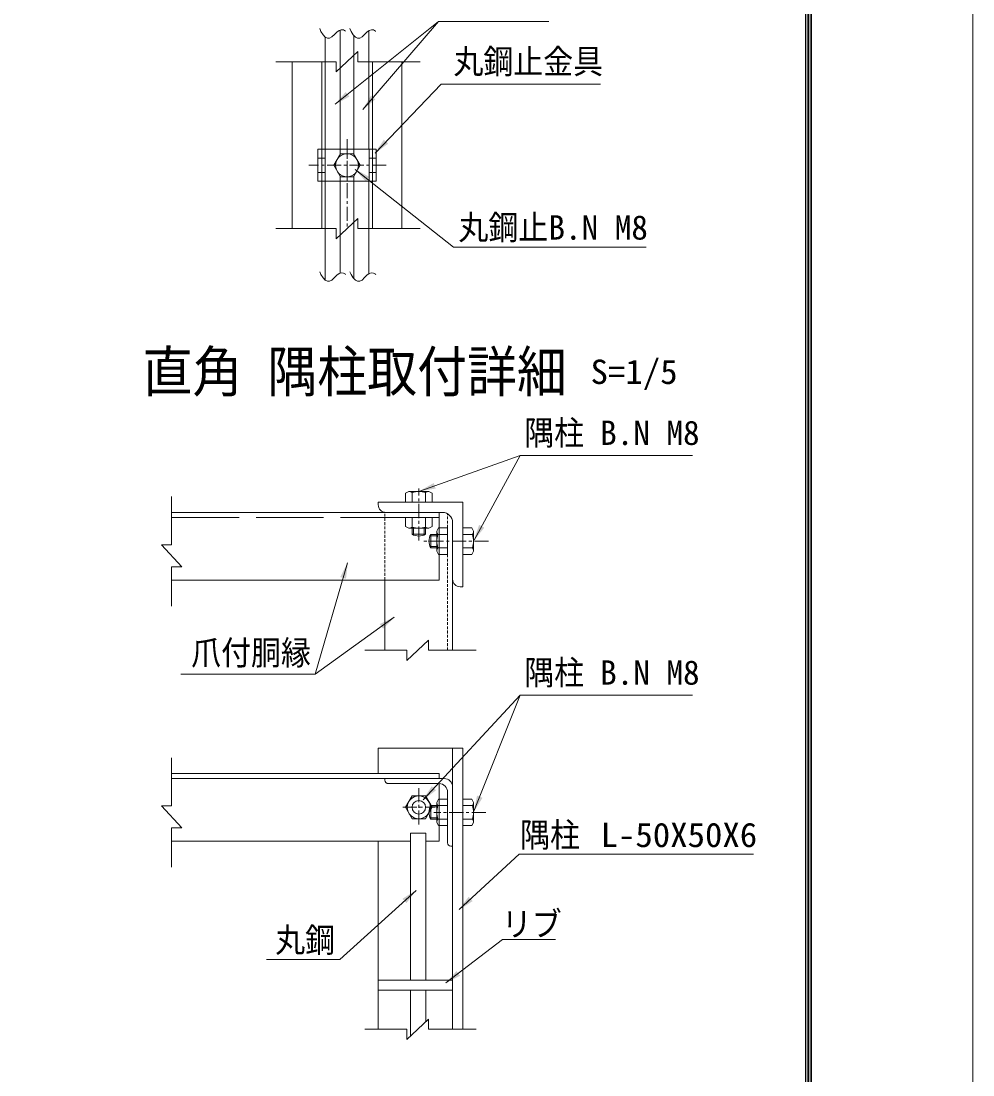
# Model space of a CAD drawing. Units: millimetres, scale not verified, with parts at other scales. Extents: x -4455 to 4455, y -3150 to 3150.
# Drawn here: x 2765 to 4455, y -927 to 943 of the extents above; entities that cross this region are included whole.
import ezdxf
from ezdxf.enums import TextEntityAlignment as Align

# ---------------------------------------------------------------- set-up
doc = ezdxf.new("R2010")
doc.units = ezdxf.units.MM
doc.header["$LTSCALE"] = 20
for name, pattern in [('DASHED', [7.5, 6, -1.5]), ('USER2', [2, 1.25, -0.25, 0.25, -0.25]), ('USER3', [0.375, 0.25, -0.125]), ('USER4', [4.7625, 3.175, -1.5875])]:
    doc.linetypes.add(name, pattern=pattern)
for name, color, linetype, lineweight in [('0-A_0', 1, 'Continuous', 18), ('0-C_7詳細', 7, 'Continuous', 18), ('0-E_D-TTL', 7, 'Continuous', 18)]:
    doc.layers.add(name, color=color, linetype=linetype, lineweight=lineweight)
doc.styles.add('ＭＳ ゴシック', font='')
doc.styles.get('ＭＳ ゴシック').set_extended_font_data('MS Gothic')

# ---------------------------------------------------------------- blocks, each defined once
blk = doc.blocks.new('50X6')
at = {"layer": '0-A_0', "color": 7}
for p, q in [((0, 1000), (30, 1000)), ((0, 1000), (0, 0)), ((120, 240), (120, 910)), ((0, 0), (1000, 0)), ((240, 120), (910, 120)), ((1000, 0), (1000, 30))]:
    blk.add_line(p, q, dxfattribs=at)
for centre, radius, start, end in [((30, 910), 90, 0, 90), ((240, 240), 120, 180, 270.0001), ((910, 30), 90, 0, 90.0001)]:
    blk.add_arc(centre, radius, start, end, dxfattribs=at)

msp = doc.modelspace()

# ---------------------------------------------------------------- linework, layer by layer
at = {"layer": '0-C_7詳細', "color": 1}
for p, q in [((3506.05, 942.26), (3371.74, 786.17)), ((3461.41, 43.03), (3461.41, 31.16)), ((3480.61, 43.03), (3480.61, 31.16)), ((3502.81, 29.83), (3490.94, 29.83)), ((3502.81, 10.63), (3490.94, 10.63)), ((3502.81, -451.38), (3490.94, -451.38)), ((3502.81, -470.58), (3490.94, -470.58))]:
    msp.add_line(p, q, dxfattribs=at)
at = {"layer": '0-C_7詳細'}
for p, q in [((3331.67, 715.62), (3331.67, 926.94)), ((3355.57, 715.62), (3355.57, 917.33)), ((3382.57, 715.62), (3382.57, 925.94)), ((3304.67, 715.62), (3304.67, 914.56)), ((3246.12, 870.8), (3246.12, 574.67)), ((3298.62, 870.8), (3298.62, 574.67)), ((3388.62, 870.8), (3388.62, 574.67)), ((3441.12, 870.8), (3441.12, 574.67)), ((3395.22, 715.62), (3292.02, 715.62)), ((3292.02, 715.62), (3292.02, 658.62)), ((3395.22, 715.62), (3395.22, 658.62)), ((3395.22, 658.62), (3292.02, 658.62)), ((3304.67, 658.62), (3304.67, 483.31)), ((3331.67, 658.62), (3331.67, 495.69)), ((3355.57, 658.62), (3355.57, 486.08)), ((3382.57, 658.62), (3382.57, 494.69)), ((3651.12, 172.14), (3569.17, 21.99)), ((3453.25, 108.43), (3447.49, 105.11)), ((3447.49, 105.11), (3447.49, 89.23)), ((3453.25, 108.43), (3488.77, 108.43)), ((3459.01, 106.37), (3459.01, 89.23)), ((3483.01, 106.37), (3483.01, 89.23)), ((3488.77, 108.43), (3494.53, 105.11)), ((3494.53, 105.11), (3494.53, 89.23)), ((3032.1, 71.23), (3504.01, 71.23)), ((3507.01, 71.23), (3399.01, 71.23)), ((3447.49, 62.23), (3494.53, 62.23)), ((3447.49, 46.36), (3447.49, 62.23)), ((3459.01, 45.09), (3459.01, 62.23)), ((3483.01, 45.09), (3483.01, 62.23)), ((3507.01, -48.77), (3507.01, 71.23)), ((3453.25, 43.03), (3447.49, 46.36)), ((3453.25, 43.03), (3488.77, 43.03)), ((3459.01, 43.03), (3459.01, 32.37)), ((3483.01, 43.03), (3483.01, 32.37)), ((3502.81, 2.47), (3502.81, 37.99)), ((3522.01, -3.29), (3522.01, 43.75)), ((3564.89, 43.75), (3549.01, 43.75)), ((3549.01, -3.29), (3549.01, 43.75)), ((3568.21, 37.99), (3564.89, 43.75)), ((3568.21, 2.47), (3568.21, 37.99)), ((3459.01, 32.37), (3483.01, 32.37)), ((3492.15, 8.23), (3492.15, 32.23)), ((3502.81, 32.23), (3492.15, 32.23)), ((3504.87, 32.23), (3522.01, 32.23)), ((3566.15, 32.23), (3549.01, 32.23)), ((3502.81, 8.23), (3492.15, 8.23)), ((3502.81, 2.47), (3506.14, -3.29)), ((3504.87, 8.23), (3522.01, 8.23)), ((3566.15, 8.23), (3549.01, 8.23)), ((3568.21, 2.47), (3564.89, -3.29)), ((3506.14, -3.29), (3522.01, -3.29)), ((3564.89, -3.29), (3549.01, -3.29)), ((3032.1, -48.77), (3507.01, -48.77)), ((3411.01, -173.5), (3411.01, -48.77)), ((3531.01, -173.5), (3531.01, -39.77)), ((3286.8, -216.01), (3427.33, -114.75)), ((3651.12, -253.2), (3568.95, -459.12)), ((3399.01, -391.98), (3399.01, -346.98)), ((3399.01, -346.98), (3549.01, -346.98)), ((3531.01, -845.83), (3531.01, -346.98)), ((3549.01, -845.83), (3549.01, -346.98)), ((3032.1, -391.98), (3504.01, -391.98)), ((3507.01, -391.98), (3399.01, -391.98)), ((3421.51, -391.98), (3421.71, -391.98)), ((3507.01, -400.98), (3507.01, -391.98)), ((3032.1, -400.98), (3504.01, -400.98)), ((3516.01, -400.98), (3411.01, -400.98)), ((3411.01, -400.98), (3411.01, -403.98)), ((3507.01, -409.98), (3417.01, -409.98)), ((3507.01, -511.98), (3507.01, -409.98)), ((3522.01, -514.98), (3522.01, -424.98)), ((3531.01, -520.98), (3531.01, -415.98)), ((3502.81, -478.74), (3502.81, -443.22)), ((3522.01, -484.5), (3522.01, -437.46)), ((3564.89, -437.46), (3549.01, -437.46)), ((3549.01, -484.5), (3549.01, -437.46)), ((3568.21, -443.22), (3564.89, -437.46)), ((3568.21, -478.74), (3568.21, -443.22)), ((3492.15, -472.98), (3492.15, -448.98)), ((3502.81, -448.98), (3492.15, -448.98)), ((3504.87, -448.98), (3522.01, -448.98)), ((3566.15, -448.98), (3549.01, -448.98)), ((3502.81, -472.98), (3492.15, -472.98)), ((3502.81, -478.74), (3506.14, -484.5)), ((3504.87, -472.98), (3522.01, -472.98)), ((3506.14, -484.5), (3522.01, -484.5)), ((3566.15, -472.98), (3549.01, -472.98)), ((3564.89, -484.5), (3549.01, -484.5)), ((3568.21, -478.74), (3564.89, -484.5)), ((3456.33, -758.46), (3456.33, -498.04)), ((3456.33, -498.04), (3483.33, -498.04)), ((3483.33, -758.46), (3483.33, -498.04)), ((3032.1, -511.98), (3456.33, -511.98)), ((3399.01, -845.83), (3399.01, -511.98)), ((3483.33, -511.98), (3507.01, -511.98)), ((3531.01, -520.98), (3528.01, -520.98)), ((3531.01, -758.46), (3399.01, -758.46)), ((3531.01, -776.46), (3399.01, -776.46)), ((3456.33, -857.67), (3456.33, -776.46)), ((3483.33, -832.6), (3483.33, -776.46))]:
    msp.add_line(p, q, dxfattribs=at)
at = {"layer": '0-C_7詳細', "color": 4}
for p, q in [((3324.23, 852.8), (3363, 888.8)), ((3363, 870.8), (3363, 888.8)), ((3324.23, 870.8), (3217.04, 870.8)), ((3324.23, 870.8), (3324.23, 852.8)), ((3363, 870.8), (3473.2, 870.8)), ((3324.23, 556.67), (3363, 592.67)), ((3363, 574.67), (3363, 592.67)), ((3324.23, 574.67), (3217.04, 574.67)), ((3324.23, 574.67), (3324.23, 556.67)), ((3363, 574.67), (3473.2, 574.67)), ((3032.1, 13.67), (3032.1, 99.25)), ((3014.1, 13.67), (3050.1, -25.1)), ((3032.1, 13.67), (3014.1, 13.67)), ((3032.1, -25.1), (3032.1, -95.3)), ((3032.1, -25.1), (3050.1, -25.1)), ((3449.69, -191.5), (3488.46, -155.5)), ((3488.46, -173.5), (3488.46, -155.5)), ((3449.69, -173.5), (3375.47, -173.5)), ((3449.69, -173.5), (3449.69, -191.5)), ((3488.46, -173.5), (3573.14, -173.5)), ((3032.1, -449.54), (3032.1, -363.96)), ((3014.1, -449.54), (3050.1, -488.31)), ((3032.1, -449.54), (3014.1, -449.54)), ((3032.1, -488.31), (3032.1, -558.51)), ((3032.1, -488.31), (3050.1, -488.31)), ((3449.69, -863.83), (3488.46, -827.83)), ((3488.46, -845.83), (3488.46, -827.83)), ((3449.69, -845.83), (3375.47, -845.83)), ((3449.69, -845.83), (3449.69, -863.83)), ((3488.46, -845.83), (3573.14, -845.83))]:
    msp.add_line(p, q, dxfattribs=at)
at = {"layer": '0-C_7詳細', "color": 1, "linetype": 'USER2'}
for p, q in [((3343.62, 733.53), (3343.62, 574.67)), ((3343.62, 725.26), (3343.62, 648.68)), ((3413.16, 687.12), (3275.81, 687.12)), ((3471.01, 21.13), (3471.01, 113.5)), ((3595.02, 20.23), (3478.57, 20.23)), ((3471.01, -417.79), (3471.01, -487.18)), ((3442.45, -451.98), (3499.57, -451.98)), ((3590.11, -460.98), (3497.75, -460.98))]:
    msp.add_line(p, q, dxfattribs=at)
at = {"layer": '0-C_7詳細', "color": 1, "linetype": 'USER4'}
for p, q in [((3304.62, 715.62), (3304.62, 658.62)), ((3331.67, 715.62), (3331.67, 707.16)), ((3355.57, 715.62), (3355.57, 707.16)), ((3382.62, 715.62), (3382.62, 658.62)), ((3304.62, 699.87), (3292.02, 699.87)), ((3382.62, 699.87), (3395.22, 699.87)), ((3304.62, 674.37), (3292.02, 674.37)), ((3382.62, 674.37), (3395.22, 674.37)), ((3331.67, 667.08), (3331.67, 658.62)), ((3355.57, 667.08), (3355.57, 658.62))]:
    msp.add_line(p, q, dxfattribs=at)
at = {"layer": '0-C_7詳細', "color": 3, "linetype": 'DASHED'}
msp.add_line((3032.1, 62.23), (3507.01, 62.23), dxfattribs=at)
at = {"layer": '0-C_7詳細', "color": 1, "linetype": 'USER3'}
for p, q in [((3411.01, -48.77), (3411.01, 71.31)), ((3522.01, -173.5), (3522.01, 68.82))]:
    msp.add_line(p, q, dxfattribs=at)
at = {"layer": '0-C_7詳細'}
for points in [[(3701.6, 942.26), (3506.05, 942.26), (3322.69, 795.52)], [(3793.45, 831.22), (3510.91, 831.22), (3393.39, 708.72)], [(3874.71, 541.55), (3532.4, 541.55), (3358.14, 679.8)], [(3956.93, 172.14), (3651.12, 172.14), (3472.9, 109.1)], [(3488.77, 43.03), (3494.53, 46.36), (3494.53, 62.23)], [(3502.81, 37.99), (3506.14, 43.75), (3522.01, 43.75)], [(3048.81, -216.01), (3286.8, -216.01), (3344.62, -18.14)], [(3956.93, -253.2), (3651.12, -253.2), (3478.7, -438.76)], [(3502.81, -443.22), (3506.14, -437.46), (3522.01, -437.46)], [(4065.17, -535.15), (3649.34, -535.15), (3542.42, -633.58)], [(3713.48, -686.7), (3619.56, -686.7), (3518.86, -763.73)]]:
    msp.add_lwpolyline(points, dxfattribs=at)
at = {"layer": '0-C_7詳細', "color": 4}
for points in [[(3295.07, 929.53), (3297.34, 924.4), (3301.02, 918.38), (3304.81, 914.4), (3308.72, 912.47), (3312.74, 912.59), (3316.88, 914.75), (3321.13, 918.95), (3325.36, 923.39), (3329.44, 926.23), (3333.35, 927.47), (3337.1, 927.12), (3340.7, 925.18), (3341.07, 924.8)], [(3348.62, 929.53), (3350.88, 924.4), (3354.56, 918.38), (3358.36, 914.4), (3362.27, 912.47), (3366.29, 912.59), (3370.43, 914.75), (3374.68, 918.95), (3378.91, 923.39), (3382.98, 926.23), (3386.89, 927.47), (3390.65, 927.12), (3394.25, 925.18), (3394.62, 924.8)], [(3295.07, 498.28), (3297.34, 493.15), (3301.02, 487.13), (3304.81, 483.15), (3308.72, 481.22), (3312.74, 481.34), (3316.88, 483.5), (3321.13, 487.7), (3325.36, 492.14), (3329.44, 494.98), (3333.35, 496.22), (3337.1, 495.87), (3340.7, 493.93), (3341.07, 493.55)], [(3348.62, 498.28), (3350.88, 493.15), (3354.56, 487.13), (3358.36, 483.15), (3362.27, 481.22), (3366.29, 481.34), (3370.43, 483.5), (3374.68, 487.7), (3378.91, 492.14), (3382.98, 494.98), (3386.89, 496.22), (3390.65, 495.87), (3394.25, 493.93), (3394.62, 493.55)]]:
    msp.add_lwpolyline(points, dxfattribs=at)
at = {"layer": '0-C_7詳細', "color": 3}
for points in [[(3367.14, 687.12), (3355.38, 707.49), (3331.86, 707.49), (3320.1, 687.12), (3331.86, 666.75), (3355.38, 666.75)], [(3494.53, -451.98), (3482.77, -431.61), (3459.25, -431.61), (3447.49, -451.98), (3459.25, -472.35), (3482.77, -472.35)]]:
    msp.add_lwpolyline(points, close=True, dxfattribs=at)
at = {"layer": '0-C_7詳細', "color": 1}
msp.add_lwpolyline([(3200.37, -722.16), (3330.9, -722.16), (3466.25, -599.36)], dxfattribs=at)
at = {"layer": '0-C_7詳細', "color": 3}
for centre, radius in [((3343.62, 687.12), 20.4), ((3471.01, -451.98), 20.4), ((3471.01, -451.98), 12)]:
    msp.add_circle(centre, radius, dxfattribs=at)
at = {"layer": '0-C_7詳細'}
for centre, radius, start, end in [((3453.25, 99.34), 9.09, 50.6618, 90), ((3471.01, 72.43), 36, 70.52878, 109.47122), ((3488.77, 99.34), 9.09, 90, 129.3382), ((3453.25, 52.12), 9.09, 270, 309.3382), ((3471.01, 79.03), 36, 250.52878, 289.47122), ((3488.77, 52.12), 9.09, 230.6618, 270), ((3511.9, 37.99), 9.09, 180, 219.3382), ((3559.13, 37.99), 9.09, 320.6618, 0), ((3471.01, 53.16), 24, 240, 300), ((3512.94, 20.23), 24, 150, 210), ((3538.81, 20.23), 36, 160.52878, 199.47122), ((3532.21, 20.23), 36, 340.52878, 19.47122), ((3511.9, 2.47), 9.09, 140.6618, 180), ((3559.13, 2.47), 9.09, 0, 39.3382), ((3417.01, -403.98), 6, 180, 270), ((3507.01, -424.98), 15, 0, 90), ((3516.01, -415.98), 15, 0, 90), ((3511.9, -443.22), 9.09, 180, 219.3382), ((3559.13, -443.22), 9.09, 320.6618, 0), ((3512.94, -460.98), 24, 150, 210), ((3538.81, -460.98), 36, 160.52878, 199.47122), ((3532.21, -460.98), 36, 340.52878, 19.47122), ((3511.9, -478.74), 9.09, 140.6618, 180), ((3559.13, -478.74), 9.09, 0, 39.3382), ((3528.01, -514.98), 6, 180, 270)]:
    msp.add_arc(centre, radius, start, end, dxfattribs=at)
for points in [[(3321.13, 794.27), (3341.29, 817.09), (3347.8, 808.95)], [(3392.01, 707.28), (3409.02, 732.54), (3416.54, 725.32)], [(3356.57, 681.05), (3383.31, 666.48), (3376.84, 658.32)], [(3471.01, 108.43), (3497.56, 123.35), (3501.03, 113.52)], [(3568.21, 20.23), (3578.01, 49.06), (3587.16, 44.07)], [(3345.18, -16.22), (3341.77, -46.48), (3331.77, -43.56)], [(3428.96, -113.59), (3407.66, -135.35), (3401.57, -126.9)], [(3477.34, -440.22), (3493.95, -414.7), (3501.58, -421.79)], [(3568.21, -460.98), (3574.49, -431.18), (3584.17, -435.05)], [(3540.95, -634.94), (3559.49, -610.79), (3566.55, -618.45)], [(3517.27, -764.94), (3537.93, -742.58), (3544.26, -750.85)]]:
    msp.add_solid(points, dxfattribs=at)
at = {"layer": '0-C_7詳細', "color": 1}
for points in [[(3370.44, 784.65), (3386.06, 810.79), (3393.95, 803.99)], [(3467.73, -598.01), (3449.01, -622.03), (3442.01, -614.31)]]:
    msp.add_solid(points, dxfattribs=at)
at = {"layer": '0-E_D-TTL', "color": 2}
msp.add_lwpolyline([(-4455.04, 3150.21), (4454.66, 3150.21), (4454.66, -3150.21), (-4455.04, -3150.21)], close=True, dxfattribs=at)
at = {"layer": '0-E_D-TTL'}
for points in [[(-4168.65, 2916.87), (4168.28, 2916.87), (4168.28, -2916.87), (-4168.65, -2916.87)], [(-4166, 2914.21), (4165.63, 2914.21), (4165.63, -2914.21), (-4166, -2914.21)], [(-4163.35, 2911.56), (4162.97, 2911.56), (4162.97, -2911.56), (-4163.35, -2911.56)], [(-4160.7, 2908.91), (4160.32, 2908.91), (4160.32, -2908.91), (-4160.7, -2908.91)], [(-4158.05, 2906.26), (4157.67, 2906.26), (4157.67, -2906.26), (-4158.05, -2906.26)]]:
    msp.add_lwpolyline(points, close=True, dxfattribs=at)

# ---------------------------------------------------------------- block references
at = {"layer": '0-C_7詳細', "xscale": 0.15, "yscale": 0.15, "rotation": 180}
msp.add_blockref('50X6', (3549.01, 89.23), dxfattribs=at)

# ---------------------------------------------------------------- texts
at = {"layer": '0-C_7詳細', "color": 3, "style": 'ＭＳ ゴシック'}
for s, width, p in [('丸鋼止金具', 0.9, (3532.63, 836.62)), ('丸鋼止', 0.9, (3541.42, 542.2)), ('S=1/5', 1.05, (3775.92, 286.07)), ('隅柱', 0.9, (3658.15, 177.87)), ('爪付胴縁', 0.9, (3066.95, -212.29)), ('隅柱', 0.9, (3658.15, -247.48)), ('隅柱', 0.9, (3650.83, -535.58)), ('L-50X50X6', 1.05, (3793.64, -535.58)), ('リブ', 0.9, (3618.35, -693.59)), ('丸鋼', 0.9, (3216.09, -722.14))]:
    msp.add_text(s, height=43.26, dxfattribs=dict(at, width=width)).set_placement(p, align=Align.BOTTOM_LEFT)
for p in [(3701.16, 542.2), (3792.96, 177.87), (3792.96, -247.48)]:
    msp.add_text('B.N M8', height=43.26, dxfattribs=at).set_placement(p, align=Align.BOTTOM_LEFT)
at = {"layer": '0-C_7詳細', "style": 'ＭＳ ゴシック', "width": 0.9}
msp.add_text('直角 隅柱取付詳細', height=72.16, dxfattribs=at).set_placement((2980.88, 263.28), align=Align.BOTTOM_LEFT)

doc.saveas('drawing.dxf')
